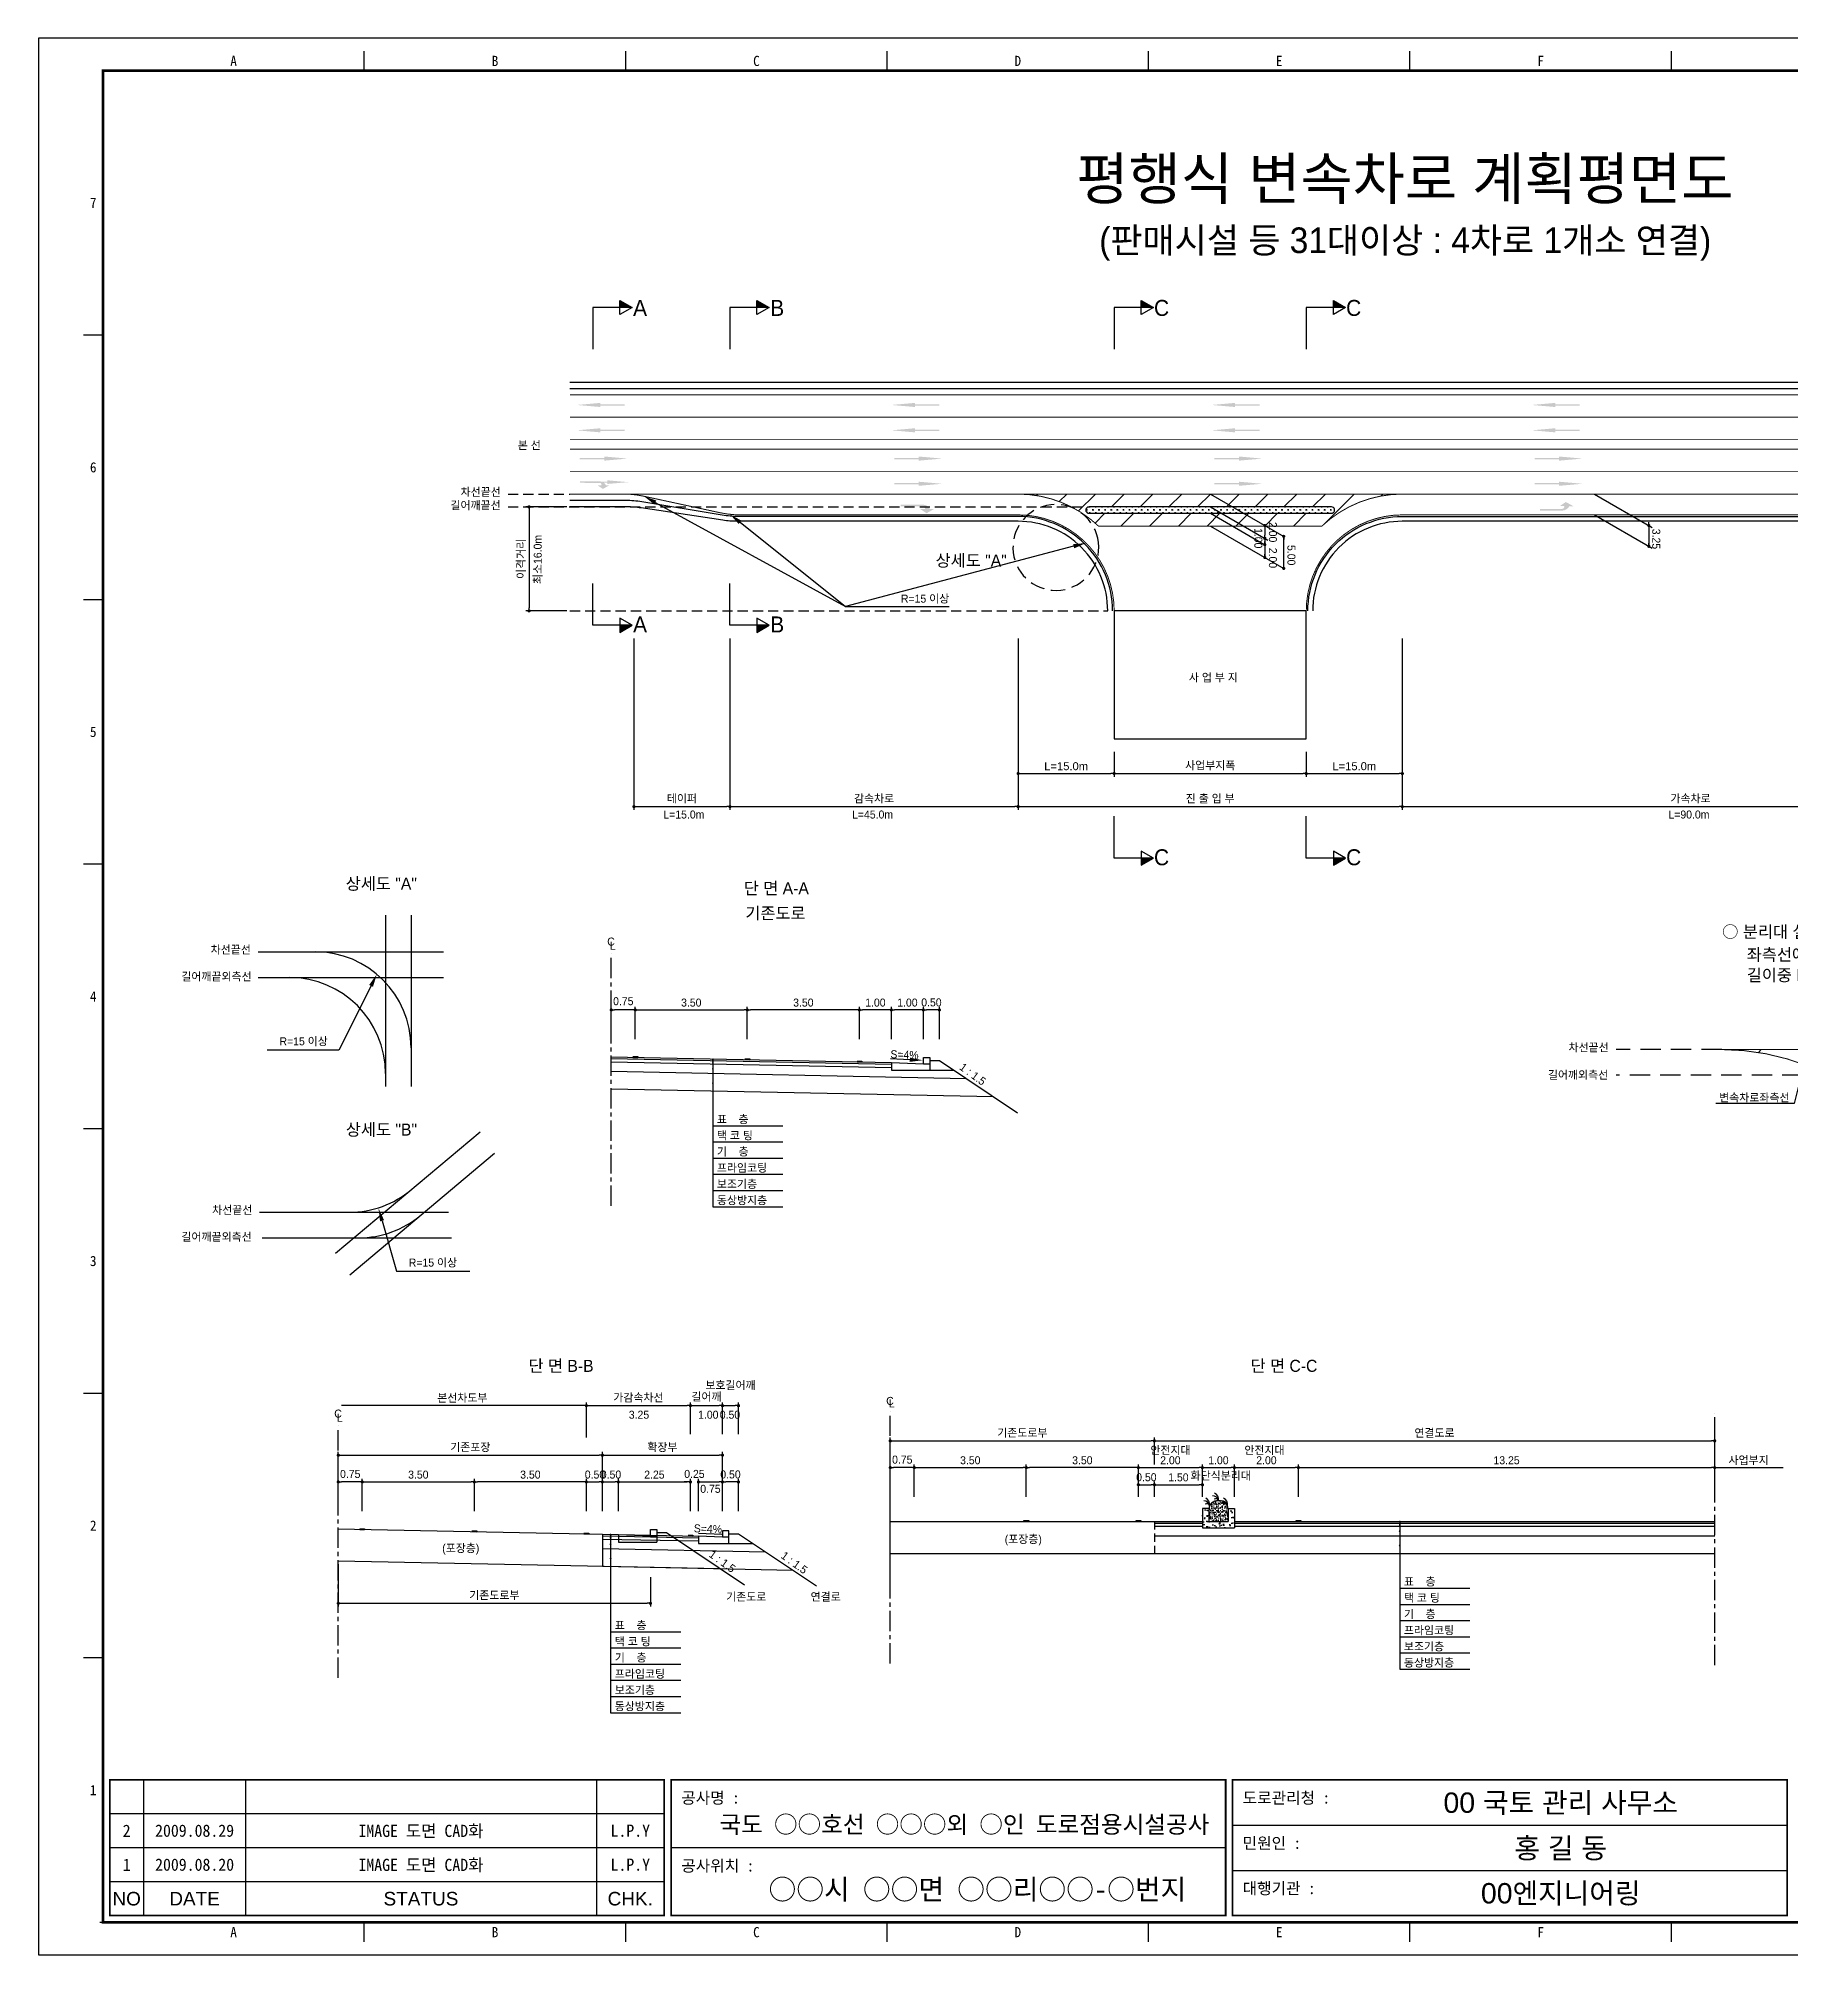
# Model space of a CAD drawing. Header units: millimetres. Extents: x 591 to 1014, y -6 to 293.
# Drawn here: x 591.1 to 864.8, y -6.3 to 293.1 of the extents above; entities that cross this region are included whole.
import ezdxf
from ezdxf.enums import TextEntityAlignment as Align

# ---------------------------------------------------------------- set-up
doc = ezdxf.new("R2010")
doc.units = ezdxf.units.MM
doc.linetypes.add('CENTER', pattern=[50.8, 31.75, -6.35, 6.35, -6.35])
doc.linetypes.add('HIDDEN', pattern=[9.525, 6.35, -3.175])
for name, color, linetype in [('CC-GSTR-0004', 4, 'Continuous'), ('CM-LANE-0030', 30, 'Continuous'), ('CZ-DIMT-0002', 7, 'Continuous'), ('CZ-EXST-0002', 1, 'Continuous'), ('CZ-LIN1-0007', 7, 'Continuous'), ('CZ-LIN2-0003', 3, 'Continuous'), ('CZ-LINE-0001', 7, 'Continuous'), ('CZ-TEXT-BOX0', 7, 'Continuous'), ('TITLE', 7, 'Continuous')]:
    doc.layers.add(name, color=color, linetype=linetype)
doc.styles.add('견고딕', font='arial.ttf')
doc.styles.add('돋움', font='')
doc.styles.add('돋음체', font='')
doc.styles.get('돋움').set_extended_font_data('Dotum')
doc.styles.get('돋음체').set_extended_font_data('DotumChe')

# ---------------------------------------------------------------- blocks, each defined once
blk = doc.blocks.new('_Dot')
at = {"color": 0, "linetype": 'ByBlock', "lineweight": -2}
blk.add_line((-0.5, 0), (-1, 0), dxfattribs=at)
at = {"color": 0, "linetype": 'ByBlock', "const_width": 0.5}
blk.add_lwpolyline([(-0.25, 0, 1), (0.25, 0, 1)], format="xyb", close=True, dxfattribs=at)

msp = doc.modelspace()

# ---------------------------------------------------------------- hatches: boundary and pattern name
at = {"layer": 'CM-LANE-0030'}
h = msp.add_hatch(dxfattribs=at)
h.set_pattern_fill('ANSI31', color=256, style=0)
h.set_pattern_definition([(45, (104.166, 449.9193), (-2.245064, 2.245064), [])])
h.paths.add_polyline_path([(791.56, 216.87, -0.191871), (804.11, 221.87), (744.11, 221.87, -0.191871), (756.66, 216.87)])
h.paths.add_polyline_path([(755.02, 218.87, 0.002096), (754.89, 218.96, -0.732581), (755.18, 219.87), (793.04, 219.87, -0.732581), (793.33, 218.96, 0.002096), (793.2, 218.87)], flags=16)
h = msp.add_hatch(dxfattribs=at)
h.set_pattern_fill('ANSI31', color=256, scale=2, style=0)
h.set_pattern_definition([(45, (-425.889, 591.195), (-4.490128, 4.490128), [])])
h.paths.add_polyline_path([(948.9, 125.09, -0.191871), (974, 135.09), (854, 135.09, -0.191871), (879.1, 125.09)])
h.paths.add_polyline_path([(875.82, 129.09, 0.002096), (875.56, 129.27, -0.732581), (876.14, 131.09), (951.86, 131.09, -0.732581), (952.44, 129.27, 0.002096), (952.18, 129.09)], flags=16)
at = {"layer": 'CZ-EXST-0002'}
h = msp.add_hatch(dxfattribs=at)
h.set_pattern_fill('AR-CONC', color=256, scale=0.01, style=0)
h.set_pattern_definition([(50, (-335.2272, 3544.2196), (1.8218467, -0.15939086), [0.1905, -2.0955]), (355, (-335.2272, 3544.2196), (-0.3524283, 1.9105664), [0.1524, -1.6764]), (100.451, (-335.0754, 3544.2064), (1.469425, 1.7511669), [0.1619, -1.7809]), (46.1842, (-335.2272, 3544.7276), (2.7107904, -0.4204233), [0.28575, -3.14325]), (96.6356, (-335.0013, 3544.6926), (2.3740423, 2.4742556), [0.24285, -2.67135]), (351.184, (-335.2272, 3544.7276), (2.374046, 2.4742512), [0.2286, -2.5146]), (21, (-334.9732, 3544.6006), (1.5161488, -1.0226552), [0.1905, -2.0955]), (326, (-334.9732, 3544.6006), (0.6180203, 1.8418797), [0.1524, -1.6764]), (71.4514, (-334.8469, 3544.5154), (2.1341649, 0.8192286), [0.1619, -1.7809]), (37.5, (-335.22724, 3544.21965), (0.03088603, 0.84555039), [0, -1.65608, 0, -1.7018, 0, -1.68275]), (7.5, (-335.2272, 3544.21965), (0.66819663, 1.00180575), [0, -0.97028, 0, -1.61798, 0, -0.64135]), (327.5, (-335.79366, 3544.21965), (1.35590595, -0.05728744), [0, -0.635, 0, -1.9812, 0, -2.6289]), (317.5, (-336.0477, 3544.2196), (1.4812918, 0.2542649), [0, -0.8255, 0, -1.31572, 0, -1.8669])])
h.paths.add_polyline_path([(777.89, 60.37), (777.89, 63.37), (776.89, 63.37), (776.89, 61.37), (773.89, 61.37), (773.89, 63.37), (772.89, 63.37), (772.89, 60.37)])
h = msp.add_hatch(dxfattribs=at)
h.set_pattern_fill('AR-SAND', color=256, scale=0.01, style=0)
h.set_pattern_definition([(37.5, (-335.22724, 3544.21965), (-0.016000313, 0.489413237), [0, -0.38608, 0, -0.4318, 0, -0.41275]), (7.5, (-335.22724, 3544.21965), (0.44952328, 0.7168251), [0, -0.20828, 0, -0.34798, 0, -0.13335]), (327.5, (-335.53966, 3544.21965), (0.79099237, 0.001437185), [0, -0.127, 0, -0.4572, 0, -0.5969]), (317.5, (-335.53966, 3544.21965), (0.76355645, 0.22292932), [0, -0.0635, 0, -0.29972, 0, -0.3429])])
edge = h.paths.add_edge_path()
edge.add_ellipse((775.39, 63.37), major_axis=(-1.5, 0), ratio=0.829212, start_angle=180, end_angle=360)
edge.add_line((773.89, 63.37), (773.89, 61.37))
edge.add_line((773.89, 61.37), (776.89, 61.37))
edge.add_line((776.89, 61.37), (776.89, 63.37))
at = {"layer": 'CZ-LIN1-0007'}
for points in [[(678.86, 236.11), (678.86, 235.9), (682.69, 235.9), (682.69, 235.68), (678.86, 235.68), (678.86, 235.47), (675.21, 235.79)], [(727.98, 236.11), (727.98, 235.9), (731.81, 235.9), (731.81, 235.68), (727.98, 235.68), (727.98, 235.47), (724.33, 235.79)], [(777.98, 236.11), (777.98, 235.9), (781.81, 235.9), (781.81, 235.68), (777.98, 235.68), (777.98, 235.47), (774.33, 235.79)], [(827.98, 236.11), (827.98, 235.9), (831.81, 235.9), (831.81, 235.68), (827.98, 235.68), (827.98, 235.47), (824.33, 235.79)], [(678.86, 232.15), (678.86, 231.94), (682.69, 231.94), (682.69, 231.72), (678.86, 231.72), (678.86, 231.51), (675.21, 231.83)], [(727.98, 232.15), (727.98, 231.94), (731.81, 231.94), (731.81, 231.72), (727.98, 231.72), (727.98, 231.51), (724.33, 231.83)], [(777.98, 232.15), (777.98, 231.94), (781.81, 231.94), (781.81, 231.72), (777.98, 231.72), (777.98, 231.51), (774.33, 231.83)], [(827.98, 232.15), (827.98, 231.94), (831.81, 231.94), (831.81, 231.72), (827.98, 231.72), (827.98, 231.51), (824.33, 231.83)], [(679.47, 227.74), (679.47, 227.52), (675.65, 227.52), (675.65, 227.31), (679.47, 227.31), (679.47, 227.09), (683.12, 227.41)], [(728.59, 227.74), (728.59, 227.52), (724.77, 227.52), (724.77, 227.31), (728.59, 227.31), (728.59, 227.09), (732.24, 227.41)], [(778.59, 227.74), (778.59, 227.52), (774.77, 227.52), (774.77, 227.31), (778.59, 227.31), (778.59, 227.09), (782.24, 227.41)], [(828.59, 227.74), (828.59, 227.52), (824.77, 227.52), (824.77, 227.31), (828.59, 227.31), (828.59, 227.09), (832.24, 227.41)], [(678.83, 223.85, -0.267976), (679.74, 223.24), (680.29, 223.25), (679.26, 222.67), (678.43, 223.24), (679.04, 223.24, 0.504994), (678.76, 223.61), (675.71, 223.63), (675.71, 223.87)], [(679.96, 224.02), (679.96, 223.83), (676.53, 223.83), (676.53, 223.64), (679.96, 223.64), (679.96, 223.45), (683.23, 223.73)], [(728.59, 223.8), (728.59, 223.59), (724.77, 223.59), (724.77, 223.37), (728.59, 223.37), (728.59, 223.16), (732.24, 223.48)], [(778.59, 223.8), (778.59, 223.59), (774.77, 223.59), (774.77, 223.37), (778.59, 223.37), (778.59, 223.16), (782.24, 223.48)], [(828.59, 223.8), (828.59, 223.59), (824.77, 223.59), (824.77, 223.37), (828.59, 223.37), (828.59, 223.16), (832.24, 223.48)], [(729.31, 220.21, -0.267976), (730.34, 219.53), (730.97, 219.53), (729.8, 218.87), (728.85, 219.52), (729.55, 219.52, 0.504994), (729.24, 219.94), (725.78, 219.96), (725.78, 220.23)], [(829.16, 219.29, 0.267976), (830.19, 219.98), (830.82, 219.98), (829.64, 220.63), (828.7, 219.99), (829.39, 219.98, -0.504994), (829.08, 219.56), (825.62, 219.54), (825.62, 219.27)], [(684.7, 133.85), (684.7, 133.98), (683.95, 133.99), (683.95, 133.87)], [(702.2, 133.5), (702.2, 133.63), (701.45, 133.64), (701.45, 133.52)], [(719.7, 133.15), (719.7, 133.28), (718.95, 133.29), (718.95, 133.17)], [(642.06, 60.11), (642.06, 60.24), (641.31, 60.25), (641.31, 60.13)], [(659.56, 59.76), (659.56, 59.89), (658.81, 59.9), (658.81, 59.78)], [(745.77, 61.37), (745.77, 61.5), (745.02, 61.5), (745.02, 61.37)], [(763.27, 61.37), (763.27, 61.5), (762.52, 61.5), (762.52, 61.37)], [(677.06, 59.41), (677.06, 59.54), (676.31, 59.55), (676.31, 59.43)], [(693.31, 59.09), (693.31, 59.21), (692.56, 59.23), (692.56, 59.1)]]:
    msp.add_hatch(color=256, dxfattribs=at).paths.add_polyline_path(points)
at = {"layer": 'CZ-LIN2-0003'}
h = msp.add_hatch(dxfattribs=at)
h.set_pattern_fill('CROSS', color=256, scale=0.075, style=0)
h.set_pattern_definition([(0, (104.16615, 449.91932), (0.47625, 0.47625), [0.238125, -0.714375]), (90, (104.2852, 449.80026), (-0.47625, 0.47625), [0.238125, -0.714375])])
h.paths.add_polyline_path([(755.18, 219.87, 0.732581), (754.89, 218.96, -0.002096), (755.02, 218.87), (793.2, 218.87, -0.002096), (793.33, 218.96, 0.732581), (793.04, 219.87)])
msp.add_hatch(color=256, dxfattribs=at).paths.add_polyline_path([(788.27, 61.37), (788.27, 61.5), (787.52, 61.5), (787.52, 61.37)])
at = {"layer": 'CZ-LINE-0001'}
for points in [[(681.91, 252.13), (681.91, 251.03), (683.81, 251.03)], [(703.33, 252.13), (703.33, 251.03), (705.24, 251.03)], [(763.35, 252.13), (763.35, 251.03), (765.25, 251.03)], [(793.35, 252.13), (793.35, 251.03), (795.25, 251.03)], [(683.81, 201.37), (681.91, 201.37), (681.91, 200.27)], [(705.24, 201.37), (703.33, 201.37), (703.33, 200.27)], [(765.25, 165), (763.35, 165), (763.35, 163.9)], [(795.25, 165), (793.35, 165), (793.35, 163.9)]]:
    msp.add_hatch(color=256, dxfattribs=at).paths.add_polyline_path(points)

# ---------------------------------------------------------------- linework, layer by layer
at = {"color": 0, "linetype": 'ByBlock', "lineweight": -2}
for p, q in [((782.63, 216.71), (782.63, 216.46)), ((842.61, 217.21), (842.61, 217.46)), ((842.61, 216.71), (842.61, 216.46)), ((782.63, 215.21), (782.63, 215.46)), ((782.63, 214.71), (782.63, 214.46)), ((782.63, 214.21), (782.63, 214.46)), ((785.59, 215), (785.59, 214.75)), ((842.61, 213.96), (842.61, 214.21)), ((782.63, 212.21), (782.63, 212.46)), ((785.59, 210.5), (785.59, 210.75)), ((676.44, 79.46), (676.19, 79.46))]:
    msp.add_line(p, q, dxfattribs=at)
at = {"color": 0, "linetype": 'ByBlock', "const_width": 0.25}
for points in [[(782.63, 216.84, 1), (782.63, 217.09, 1)], [(842.61, 216.84, 1), (842.61, 217.09, 1)], [(842.61, 217.09, 1), (842.61, 216.84, 1)], [(782.63, 214.84, 1), (782.63, 215.09, 1)], [(782.63, 215.09, 1), (782.63, 214.84, 1)], [(782.63, 214.09, 1), (782.63, 213.84, 1)], [(785.59, 215.13, 1), (785.59, 215.38, 1)], [(842.61, 213.84, 1), (842.61, 213.59, 1)], [(782.63, 212.09, 1), (782.63, 211.84, 1)], [(785.59, 210.38, 1), (785.59, 210.13, 1)], [(676.56, 79.46, 1), (676.81, 79.46, 1)]]:
    msp.add_lwpolyline(points, format="xyb", close=True, dxfattribs=at)
at = {"layer": 'CC-GSTR-0004'}
for p, q in [((674.11, 239.37), (934.11, 239.37)), ((674.11, 238.37), (934.11, 238.37)), ((724.32, 133.06), (724.32, 131.86)), ((724.32, 133.06), (729.32, 132.86)), ((724.32, 131.86), (730.32, 131.86)), ((729.32, 132.86), (729.32, 133.86)), ((729.32, 133.86), (730.32, 133.86)), ((729.32, 132.86), (730.32, 132.86)), ((730.32, 133.86), (730.32, 131.86))]:
    msp.add_line(p, q, dxfattribs=at)
for points in [[(758.86, 203.62, 0.414214), (744.11, 218.37), (700.35, 218.37), (700.35, 218.37, -0.041311), (697.89, 218.57), (697.89, 218.57), (685.34, 220.66, 0.041311), (682.87, 220.87), (674.11, 220.87)], [(758.11, 203.62, 0.414214), (744.11, 217.62), (700.23, 217.62, -0.03724), (698, 217.78), (685.22, 219.7, 0.03724), (682.99, 219.87), (674.11, 219.87)], [(789.36, 203.62, -0.414214), (804.11, 218.37), (893.49, 218.37), (893.49, 218.37, 0.020788), (894.73, 218.42), (894.73, 218.42), (923.49, 220.81), (923.49, 220.81, -0.020788), (924.73, 220.87), (934.11, 220.87)], [(934.11, 219.87), (924.67, 219.87, 0.018717), (923.55, 219.82), (894.67, 217.66, -0.018717), (893.55, 217.62), (804.11, 217.62, 0.414214), (790.11, 203.62)]]:
    msp.add_lwpolyline(points, format="xyb", dxfattribs=at)
msp.add_lwpolyline([(698.94, 58.92), (697.94, 58.92), (694.19, 59.07), (694.19, 57.92), (698.94, 57.92), (698.94, 59.92), (697.94, 59.92), (697.94, 58.92)], dxfattribs=at)
at = {"layer": 'CM-LANE-0030', "const_width": 0.15}
for points in [[(674.11, 230.37), (934.11, 230.37)], [(674.11, 228.87), (934.11, 228.87)]]:
    msp.add_lwpolyline(points, dxfattribs=at)
for points in [[(744.11, 221.87), (804.11, 221.87, 0.191871), (791.56, 216.87), (756.66, 216.87, 0.191871)], [(854, 135.09), (974, 135.09, 0.191871), (948.9, 125.09), (879.1, 125.09, 0.191871)]]:
    msp.add_lwpolyline(points, format="xyb", close=True, dxfattribs=at)
at = {"layer": 'CZ-EXST-0002'}
for p, q in [((645.32, 156.1), (645.32, 129.32)), ((649.31, 156.1), (649.31, 129.32)), ((625.43, 150.37), (654.38, 150.37)), ((625.43, 146.35), (654.38, 146.35)), ((637.53, 103.26), (660.08, 122.25)), ((639.74, 99.89), (662.34, 118.92)), ((625.66, 109.68), (655.13, 109.68)), ((626.07, 105.68), (655.61, 105.68)), ((637.94, 60.2), (681.69, 59.32)), ((686.69, 59.12), (686.69, 60.12)), ((686.69, 60.12), (687.69, 60.12)), ((687.69, 60.12), (687.69, 58.12)), ((724.14, 61.37), (765.39, 61.37)), ((681.69, 59.32), (681.69, 58.12)), ((681.69, 59.32), (686.69, 59.12)), ((681.69, 58.12), (687.69, 58.12)), ((686.69, 59.12), (687.69, 59.12)), ((687.69, 59.62), (689.19, 59.62)), ((689.19, 59.62), (701.39, 51.49)), ((637.94, 55.2), (697.62, 54)), ((724.14, 56.37), (765.39, 56.37))]:
    msp.add_line(p, q, dxfattribs=at)
at = {"layer": 'CZ-LIN1-0007'}
for p, q in [((683.95, 133.99), (684.7, 133.98)), ((683.95, 133.87), (684.7, 133.85)), ((684.7, 133.98), (684.7, 133.85)), ((701.45, 133.64), (702.2, 133.63)), ((701.45, 133.52), (702.2, 133.5)), ((702.2, 133.63), (702.2, 133.5)), ((718.95, 133.29), (719.7, 133.28)), ((718.95, 133.17), (719.7, 133.15)), ((719.7, 133.28), (719.7, 133.15)), ((641.31, 60.25), (642.06, 60.24)), ((641.31, 60.13), (642.06, 60.11)), ((642.06, 60.24), (642.06, 60.11)), ((658.81, 59.9), (659.56, 59.89)), ((659.56, 59.89), (659.56, 59.76)), ((745.02, 61.37), (745.02, 61.5)), ((745.02, 61.5), (745.77, 61.5)), ((745.77, 61.37), (745.02, 61.37)), ((745.77, 61.5), (745.77, 61.37)), ((762.52, 61.37), (762.52, 61.5)), ((762.52, 61.5), (763.27, 61.5)), ((763.27, 61.37), (762.52, 61.37)), ((763.27, 61.5), (763.27, 61.37)), ((788.27, 61.5), (788.27, 61.37)), ((658.81, 59.78), (659.56, 59.76)), ((676.31, 59.55), (677.06, 59.54)), ((676.31, 59.43), (677.06, 59.41)), ((677.06, 59.54), (677.06, 59.41)), ((692.56, 59.23), (693.31, 59.21)), ((692.56, 59.1), (693.31, 59.09)), ((693.31, 59.21), (693.31, 59.09))]:
    msp.add_line(p, q, dxfattribs=at)
at = {"layer": 'CZ-LIN1-0007', "const_width": 0.15}
for points in [[(674.11, 237.37), (934.11, 237.37)], [(713.31, 221.87), (744.11, 221.87)], [(804.11, 221.87), (864.11, 221.87)]]:
    msp.add_lwpolyline(points, dxfattribs=at)
at = {"layer": 'CZ-LIN1-0007', "linetype": 'HIDDEN', "const_width": 0.15}
for points in [[(674.11, 233.87), (934.11, 233.87)], [(674.11, 225.37), (934.11, 225.37)], [(682.5, 221.87), (713.31, 221.87)], [(864.11, 221.87), (924.11, 221.87)]]:
    msp.add_lwpolyline(points, dxfattribs=at)
at = {"layer": 'CZ-LIN1-0007', "const_width": 0.15}
for points in [[(759.11, 203.62, 0.414214), (744.11, 218.62), (700.72, 218.62, -0.053393), (697.54, 218.96), (697.54, 218.96), (685.68, 221.53), (685.68, 221.53, 0.053393), (682.5, 221.87), (682.5, 221.87), (674.11, 221.87)], [(934.11, 221.87), (924.92, 221.87, 0.026985), (923.31, 221.78), (923.31, 221.78), (894.92, 218.7, -0.026985), (893.3, 218.62), (804.11, 218.62, 0.414214), (789.11, 203.62)]]:
    msp.add_lwpolyline(points, format="xyb", dxfattribs=at)
at = {"layer": 'CZ-LIN2-0003'}
for p, q in [((680.57, 133.94), (724.32, 133.06)), ((680.57, 133.69), (724.32, 132.81)), ((680.57, 133.19), (724.32, 132.31)), ((730.32, 133.36), (731.82, 133.36)), ((730.32, 131.86), (734.07, 131.86)), ((731.82, 133.36), (744.03, 125.23)), ((680.57, 131.69), (736, 130.58)), ((680.57, 128.94), (740.25, 127.74)), ((772.89, 63.37), (772.89, 60.37)), ((773.89, 63.37), (772.89, 63.37)), ((773.89, 63.37), (773.89, 61.37)), ((776.89, 63.37), (776.89, 61.37)), ((776.89, 63.37), (777.89, 63.37)), ((777.89, 63.37), (777.89, 60.37)), ((765.39, 61.37), (772.89, 61.37)), ((765.39, 61.12), (772.89, 61.12)), ((765.39, 60.62), (772.89, 60.62)), ((772.89, 60.37), (777.89, 60.37)), ((773.89, 61.37), (776.89, 61.37)), ((777.89, 61.37), (852.89, 61.37)), ((777.89, 61.12), (852.89, 61.12)), ((777.89, 60.62), (852.89, 60.62)), ((787.52, 61.5), (788.27, 61.5)), ((787.52, 61.37), (787.52, 61.5)), ((788.27, 61.37), (787.52, 61.37)), ((679.19, 59.37), (679.19, 54.37)), ((679.19, 59.37), (694.19, 59.07)), ((679.19, 59.12), (694.19, 58.82)), ((679.19, 58.62), (694.19, 58.32)), ((679.19, 57.12), (704.65, 56.61)), ((698.94, 59.42), (700.44, 59.42)), ((698.94, 57.92), (702.69, 57.92)), ((700.44, 59.42), (712.64, 51.29)), ((765.39, 59.12), (852.89, 59.12)), ((679.19, 54.37), (708.91, 53.78)), ((765.39, 56.37), (852.89, 56.37))]:
    msp.add_line(p, q, dxfattribs=at)
msp.add_lwpolyline([(793.2, 218.87, -0.002096), (793.33, 218.96, 0.732581), (793.04, 219.87), (755.18, 219.87, 0.732581), (754.89, 218.96, -0.002096), (755.02, 218.87)], format="xyb", close=True, dxfattribs=at)
msp.add_lwpolyline([(789.11, 203.62), (759.11, 203.62), (759.11, 183.62), (789.11, 183.62)], close=True, dxfattribs=at)
for centre, radius, start, end in [((634.31, 135.37), 15, 0, 90), ((630.32, 131.35), 15, 0, 90), ((639.69, 124.68), 15, 270, 310.097), ((641.15, 120.68), 15, 270, 310.097), ((773.13, 63.71), 0.88, 7.8639, 92.7752), ((773.58, 63.68), 0.44, 19.771, 124.0366), ((773.02, 64.06), 1, 347.1802, 67.3267), ((774.52, 64.5), 0.88, 7.8639, 92.7752), ((774.98, 64.47), 0.44, 19.771, 124.0366), ((774.41, 64.84), 1, 347.1802, 67.3267), ((775.91, 63.71), 0.88, 7.8639, 92.7752), ((776.37, 63.68), 0.44, 19.771, 124.0366), ((775.81, 64.06), 1, 347.1802, 67.3267)]:
    msp.add_arc(centre, radius, start, end, dxfattribs=at)
msp.add_ellipse((775.39, 63.37), major_axis=(-1.5, 0), ratio=0.829212, start_param=3.141593, end_param=6.283185, dxfattribs=at)
at = {"layer": 'CZ-LINE-0001'}
for p, q in [((681.91, 249.94), (681.91, 252.13)), ((681.91, 252.13), (683.81, 251.03)), ((703.33, 249.94), (703.33, 252.13)), ((703.33, 252.13), (705.24, 251.03)), ((763.35, 249.94), (763.35, 252.13)), ((763.35, 252.13), (765.25, 251.03)), ((793.35, 249.94), (793.35, 252.13)), ((793.35, 252.13), (795.25, 251.03)), ((683.81, 251.03), (677.67, 251.03)), ((677.67, 251.03), (677.67, 244.49)), ((683.81, 251.03), (681.91, 249.94)), ((705.24, 251.03), (699.09, 251.03)), ((699.09, 251.03), (699.09, 244.49)), ((705.24, 251.03), (703.33, 249.94)), ((765.25, 251.03), (759.11, 251.03)), ((759.11, 251.03), (759.11, 244.49)), ((765.25, 251.03), (763.35, 249.94)), ((795.25, 251.03), (789.11, 251.03)), ((789.11, 251.03), (789.11, 244.49)), ((795.25, 251.03), (793.35, 249.94)), ((774.14, 221.87), (785.59, 215.25)), ((834.11, 221.87), (843.11, 216.67)), ((673.61, 219.87), (667.23, 219.87)), ((667.73, 219.37), (667.73, 204.12)), ((774.14, 219.87), (783.13, 214.67)), ((774.14, 218.87), (782.63, 213.96)), ((834.11, 218.62), (843.11, 213.42)), ((774.14, 216.87), (785.59, 210.25)), ((782.63, 216.46), (782.63, 215.46)), ((842.61, 216.46), (842.61, 213.46)), ((782.63, 214.46), (782.63, 211.96)), ((785.59, 210.25), (785.59, 215.25)), ((677.67, 201.37), (677.67, 207.91)), ((699.09, 201.37), (699.09, 207.91)), ((673.61, 203.62), (667.23, 203.62)), ((717.17, 204.33), (733.34, 204.33)), ((683.81, 201.37), (677.67, 201.37)), ((683.81, 201.37), (681.91, 202.46)), ((681.91, 202.46), (681.91, 200.27)), ((681.91, 200.27), (683.81, 201.37)), ((705.24, 201.37), (699.09, 201.37)), ((705.24, 201.37), (703.33, 202.46)), ((703.33, 202.46), (703.33, 200.27)), ((703.33, 200.27), (705.24, 201.37)), ((684.11, 199.32), (684.11, 172.54)), ((699.11, 199.32), (699.11, 172.54)), ((699.11, 199.32), (699.11, 172.54)), ((744.11, 199.32), (744.11, 172.54)), ((804.11, 199.32), (804.11, 172.54)), ((744.11, 181.59), (744.11, 172.54)), ((744.11, 181.59), (744.11, 177.71)), ((759.11, 181.59), (759.11, 177.71)), ((759.11, 181.59), (759.11, 177.71)), ((789.11, 181.59), (789.11, 177.71)), ((789.11, 181.59), (789.11, 177.71)), ((804.11, 181.59), (804.11, 177.71)), ((804.11, 181.59), (804.11, 172.54)), ((744.61, 178.21), (758.61, 178.21)), ((759.61, 178.21), (788.61, 178.21)), ((789.61, 178.21), (803.61, 178.21)), ((684.61, 173.04), (698.61, 173.04)), ((699.61, 173.04), (743.61, 173.04)), ((744.61, 173.04), (803.61, 173.04)), ((759.11, 165), (759.11, 171.54)), ((789.11, 165), (789.11, 171.54)), ((804.61, 173.04), (893.61, 173.04)), ((765.25, 165), (759.11, 165)), ((765.25, 165), (763.35, 166.1)), ((763.35, 166.1), (763.35, 163.9)), ((763.35, 163.9), (765.25, 165)), ((795.25, 165), (789.11, 165)), ((795.25, 165), (793.35, 166.1)), ((793.35, 166.1), (793.35, 163.9)), ((793.35, 163.9), (795.25, 165)), ((680.57, 136.73), (680.57, 141.78)), ((683.82, 141.28), (681.07, 141.28)), ((684.32, 136.73), (684.32, 141.78)), ((684.32, 136.73), (684.32, 141.78)), ((684.82, 141.28), (701.32, 141.28)), ((701.82, 136.73), (701.82, 141.78)), ((701.82, 136.73), (701.82, 141.78)), ((718.82, 141.28), (702.32, 141.28)), ((719.32, 136.73), (719.32, 141.78)), ((719.32, 136.73), (719.32, 141.78)), ((723.82, 141.28), (719.82, 141.28)), ((724.32, 136.73), (724.32, 141.78)), ((724.32, 136.73), (724.32, 141.78)), ((728.82, 141.28), (724.82, 141.28)), ((729.32, 136.73), (729.32, 141.78)), ((729.32, 139.17), (729.32, 141.78)), ((731.32, 141.28), (729.82, 141.28)), ((731.82, 136.73), (731.82, 141.78)), ((696.42, 133.62), (696.42, 110.54)), ((696.42, 123.19), (707.36, 123.19)), ((696.42, 120.66), (707.36, 120.66)), ((696.42, 118.13), (707.36, 118.13)), ((696.42, 115.6), (707.36, 115.6)), ((696.42, 113.07), (707.36, 113.07)), ((696.42, 110.54), (707.36, 110.54)), ((676.19, 79.46), (638.44, 79.46)), ((676.69, 74.49), (676.69, 79.96)), ((676.69, 74.99), (676.69, 79.96)), ((677.19, 79.46), (692.44, 79.46)), ((692.94, 74.99), (692.94, 79.96)), ((692.94, 74.99), (692.94, 79.96)), ((693.44, 79.46), (697.44, 79.46)), ((697.94, 74.99), (697.94, 79.96)), ((697.94, 74.99), (697.94, 79.96)), ((698.44, 79.46), (699.94, 79.46)), ((700.44, 74.99), (700.44, 79.96)), ((637.94, 68.04), (637.94, 72.22)), ((679.19, 68.04), (679.19, 72.22)), ((679.19, 68.04), (679.19, 72.22)), ((697.94, 68.04), (697.94, 72.22)), ((724.14, 70.28), (724.14, 74.46)), ((724.64, 73.96), (764.89, 73.96)), ((765.39, 70.28), (765.39, 74.46)), ((765.39, 70.28), (765.39, 74.46)), ((765.89, 73.96), (852.39, 73.96)), ((852.89, 70.28), (852.89, 74.46)), ((638.44, 71.72), (678.69, 71.72)), ((679.69, 71.72), (697.44, 71.72)), ((724.14, 50.2), (724.14, 70.6)), ((724.14, 65.23), (724.14, 70.28)), ((727.39, 69.78), (724.64, 69.78)), ((727.89, 65.23), (727.89, 70.28)), ((727.89, 65.23), (727.89, 70.28)), ((728.39, 69.78), (744.89, 69.78)), ((745.39, 65.23), (745.39, 70.28)), ((745.39, 65.23), (745.39, 70.28)), ((762.39, 69.78), (745.89, 69.78)), ((762.89, 65.23), (762.89, 70.28)), ((762.89, 65.23), (762.89, 70.28)), ((763.39, 69.78), (772.39, 69.78)), ((772.89, 65.23), (772.89, 70.28)), ((772.89, 65.23), (772.89, 70.28)), ((773.39, 69.78), (777.39, 69.78)), ((777.89, 65.23), (777.89, 70.28)), ((777.89, 65.23), (777.89, 70.28)), ((778.39, 69.78), (787.39, 69.78)), ((787.89, 65.23), (787.89, 70.28)), ((787.89, 65.23), (787.89, 70.28)), ((788.39, 69.78), (852.39, 69.78)), ((852.89, 65.23), (852.89, 70.28)), ((852.89, 69.78), (863.61, 69.78)), ((637.94, 62.99), (637.94, 68.04)), ((641.19, 67.54), (638.44, 67.54)), ((641.69, 62.99), (641.69, 68.04)), ((641.69, 62.99), (641.69, 68.04)), ((642.19, 67.54), (658.69, 67.54)), ((659.19, 62.99), (659.19, 68.04)), ((659.19, 62.99), (659.19, 68.04)), ((676.19, 67.54), (659.69, 67.54)), ((676.69, 62.99), (676.69, 68.04)), ((676.69, 62.99), (676.69, 68.04)), ((677.19, 67.54), (678.69, 67.54)), ((679.19, 62.99), (679.19, 68.04)), ((679.19, 62.99), (679.19, 68.04)), ((679.69, 67.54), (681.19, 67.54)), ((681.69, 62.99), (681.69, 68.04)), ((681.69, 62.99), (681.69, 68.04)), ((682.19, 67.54), (692.44, 67.54)), ((692.44, 67.54), (691.94, 67.54)), ((692.94, 62.99), (692.94, 68.04)), ((692.94, 62.99), (692.94, 68.04)), ((694.19, 62.99), (694.19, 68.04)), ((694.19, 62.99), (694.19, 68.04)), ((694.69, 67.54), (697.44, 67.54)), ((694.69, 67.54), (695.19, 67.54)), ((697.94, 65.43), (697.94, 68.04)), ((697.94, 62.99), (697.94, 68.04)), ((699.94, 67.54), (698.44, 67.54)), ((700.44, 62.99), (700.44, 68.04)), ((762.89, 65.23), (762.89, 67.6)), ((763.39, 67.1), (764.89, 67.1)), ((765.39, 65.23), (765.39, 67.6)), ((765.39, 65.23), (765.39, 67.6)), ((765.89, 67.1), (772.39, 67.1)), ((772.89, 65.23), (772.89, 67.6)), ((803.71, 61.37), (803.71, 38.29)), ((680.47, 59.35), (680.47, 31.48)), ((637.94, 54.7), (637.94, 48.08)), ((686.69, 52.69), (686.69, 48.08)), ((803.71, 50.95), (814.64, 50.95)), ((638.44, 48.58), (686.19, 48.58)), ((803.71, 48.42), (814.64, 48.42)), ((803.71, 45.89), (814.64, 45.89)), ((680.47, 44.14), (691.41, 44.14)), ((803.71, 43.35), (814.64, 43.35)), ((680.47, 41.61), (691.41, 41.61)), ((680.47, 39.08), (691.41, 39.08)), ((803.71, 40.82), (814.64, 40.82)), ((680.47, 36.55), (691.41, 36.55)), ((803.71, 38.29), (814.64, 38.29)), ((680.47, 34.02), (691.41, 34.02)), ((680.47, 31.48), (691.41, 31.48))]:
    msp.add_line(p, q, dxfattribs=at)
at = {"layer": 'CZ-LINE-0001', "linetype": 'HIDDEN', "ltscale": 0.25}
for p, q in [((664.45, 221.87), (674.11, 221.87)), ((664.45, 219.87), (755.18, 219.87)), ((674.11, 203.62), (758.11, 203.62))]:
    msp.add_line(p, q, dxfattribs=at)
at = {"layer": 'CZ-LINE-0001', "linetype": 'HIDDEN', "ltscale": 0.35}
msp.add_line((756.65, 214.31), (756.65, 214.32), dxfattribs=at)
at = {"layer": 'CZ-LINE-0001', "linetype": 'CENTER', "ltscale": 0.1}
for p, q in [((680.57, 110.66), (680.57, 150.04)), ((724.14, 39.16), (724.14, 78.54)), ((852.89, 38.91), (852.89, 78.29)), ((637.94, 36.92), (637.94, 76.3))]:
    msp.add_line(p, q, dxfattribs=at)
at = {"layer": 'CZ-LINE-0001', "linetype": 'HIDDEN', "ltscale": 0.5}
for p, q in [((854, 135.09), (837.48, 135.09)), ((876.14, 131.09), (837.48, 131.09))]:
    msp.add_line(p, q, dxfattribs=at)
at = {"layer": 'CZ-LINE-0001', "linetype": 'HIDDEN', "ltscale": 0.2}
msp.add_line((765.39, 61.37), (765.39, 56.37), dxfattribs=at)
at = {"layer": 'CZ-LINE-0001'}
for points in [[(687.44, 220.57), (717.17, 204.33)], [(700.68, 217.46), (717.17, 204.33)], [(752.78, 213.71), (717.17, 204.33)], [(643.06, 145.04), (638.05, 135.02), (626.82, 135.02)], [(727.19, 133.5), (724.19, 133.62)], [(866.34, 130.83), (865.29, 126.64), (853.06, 126.64)], [(644.78, 108.34), (647.01, 100.45), (658.5, 100.45)], [(697.83, 59.33), (694.19, 59.48)]]:
    msp.add_lwpolyline(points, dxfattribs=at)
at = {"layer": 'CZ-LINE-0001', "linetype": 'HIDDEN', "ltscale": 0.35}
msp.add_arc((750, 213.53), 6.7, 6.7667, 6.749, dxfattribs=at)
at = {"layer": 'CZ-LINE-0001', "linetype": 'ByBlock'}
for centre, start, end in [((696.42, 132.87), 0, 180), ((696.42, 132.87), 0, 180), ((696.42, 132.87), 180, 0), ((696.42, 132.87), 180, 0), ((696.42, 132.07), 0, 180), ((696.42, 132.07), 0, 180), ((696.42, 132.07), 180, 0), ((696.42, 132.07), 180, 0), ((696.42, 133.56), 0, 180), ((696.42, 133.56), 0, 180), ((696.42, 133.56), 180, 0), ((696.42, 133.56), 180, 0), ((696.42, 133.36), 0, 180), ((696.42, 133.36), 0, 180), ((696.42, 133.36), 180, 0), ((696.42, 133.36), 180, 0), ((696.42, 133.12), 0, 180), ((696.42, 133.12), 0, 180), ((696.42, 133.12), 180, 0), ((696.42, 133.12), 180, 0), ((696.42, 129.84), 0, 180), ((696.42, 129.84), 0, 180), ((696.42, 129.84), 180, 0), ((696.42, 129.84), 180, 0), ((803.71, 61.31), 0, 180), ((803.71, 61.31), 0, 180), ((803.71, 61.31), 180, 0), ((803.71, 61.31), 180, 0), ((803.71, 61.11), 0, 180), ((803.71, 61.11), 0, 180), ((803.71, 61.11), 180, 0), ((803.71, 61.11), 180, 0), ((803.71, 60.87), 0, 180), ((803.71, 60.87), 0, 180), ((803.71, 60.87), 180, 0), ((803.71, 60.87), 180, 0), ((803.7, 60.62), 0, 180), ((803.7, 60.62), 0, 180), ((803.7, 60.62), 180, 0), ((803.7, 60.62), 180, 0), ((803.7, 59.83), 0, 180), ((803.7, 59.83), 0, 180), ((680.47, 58.6), 0, 180), ((680.47, 58.6), 0, 180), ((680.47, 58.6), 180, 0), ((680.47, 58.6), 180, 0), ((680.47, 57.8), 0, 180), ((680.47, 57.8), 0, 180), ((680.47, 57.8), 180, 0), ((680.47, 57.8), 180, 0), ((680.47, 59.29), 0, 180), ((680.47, 59.29), 0, 180), ((680.47, 59.29), 180, 0), ((680.47, 59.29), 180, 0), ((680.47, 59.08), 0, 180), ((680.47, 59.08), 0, 180), ((680.47, 59.08), 180, 0), ((680.47, 59.08), 180, 0), ((680.47, 58.85), 0, 180), ((680.47, 58.85), 0, 180), ((680.47, 58.85), 180, 0), ((680.47, 58.85), 180, 0), ((803.7, 59.83), 180, 0), ((803.7, 59.83), 180, 0), ((803.7, 57.59), 0, 180), ((803.7, 57.59), 0, 180), ((803.7, 57.59), 180, 0), ((803.7, 57.59), 180, 0), ((680.47, 55.57), 0, 180), ((680.47, 55.57), 0, 180), ((680.47, 55.57), 180, 0), ((680.47, 55.57), 180, 0)]:
    msp.add_arc(centre, 0.0625, start, end, dxfattribs=at)
at = {"layer": 'CZ-LINE-0001'}
for points in [[(687.28, 220.27), (685.68, 221.53), (687.6, 220.86)], [(700.48, 217.19), (699.12, 218.7), (700.89, 217.72)], [(752.7, 214.04), (754.72, 214.22), (752.87, 213.39)], [(642.76, 145.19), (643.95, 146.83), (643.36, 144.89)], [(727.21, 133.83), (729.19, 133.42), (727.18, 133.17)], [(644.46, 108.25), (644.23, 110.26), (645.1, 108.43)]]:
    msp.add_solid(points, dxfattribs=at)
at = {"layer": 'TITLE', "color": 7, "linetype": 'Continuous'}
for p, q in [((642, 288.03), (642, 291.05)), ((682.83, 288.03), (682.83, 291.05)), ((723.65, 288.03), (723.65, 291.05)), ((764.48, 288.03), (764.48, 291.05)), ((805.3, 288.03), (805.3, 291.05)), ((846.13, 288.03), (846.13, 291.05)), ((601.18, 246.7), (598.15, 246.7)), ((601.18, 205.37), (598.15, 205.37)), ((601.18, 164.04), (598.15, 164.04)), ((601.18, 122.71), (598.15, 122.71)), ((601.18, 81.38), (598.15, 81.38)), ((601.18, 40.05), (598.15, 40.05)), ((642, -4.3), (642, -1.27)), ((682.83, -4.3), (682.83, -1.27)), ((723.65, -4.3), (723.65, -1.27)), ((764.48, -4.3), (764.48, -1.27)), ((805.3, -4.3), (805.3, -1.27)), ((846.13, -4.3), (846.13, -1.27))]:
    msp.add_line(p, q, dxfattribs=at)
at = {"layer": 'TITLE', "ltscale": 150}
for p, q in [((607.54, 21.01), (607.54, -0.21)), ((623.46, 21.01), (623.46, -0.21)), ((678.24, 21.01), (678.24, -0.21)), ((688.85, 15.7), (602.24, 15.7)), ((777.58, 13.93), (864.19, 13.93)), ((688.85, 10.4), (602.24, 10.4)), ((776.52, 10.4), (689.91, 10.4)), ((777.58, 6.86), (864.19, 6.86)), ((688.85, 5.09), (602.24, 5.09))]:
    msp.add_line(p, q, dxfattribs=at)
at = {"layer": 'TITLE'}
msp.add_line((1009.54, -1.27), (600.68, -1.27), dxfattribs=at)
msp.add_lwpolyline([(591.1, -6.31), (1014.46, -6.31), (1014.46, 293.07), (591.1, 293.07)], close=True, dxfattribs=at)
at = {"layer": 'TITLE', "linetype": 'Continuous', "const_width": 0.403}
msp.add_lwpolyline([(601.18, -1.27), (601.18, 288.03), (1009.42, 288.03), (1009.42, -1.27)], close=True, dxfattribs=at)
at = {"layer": 'TITLE', "ltscale": 150, "const_width": 0.265}
for points in [[(602.24, 21.01), (688.85, 21.01), (688.85, -0.21), (602.24, -0.21)], [(689.91, 21.01), (776.52, 21.01), (776.52, -0.21), (689.91, -0.21)], [(864.19, -0.21), (777.58, -0.21), (777.58, 21.01), (864.19, 21.01)]]:
    msp.add_lwpolyline(points, close=True, dxfattribs=at)

# ---------------------------------------------------------------- block references
at = {"layer": 'CZ-LINE-0001', "xscale": 0.5, "yscale": 0.5, "zscale": 0.5}
for p, rotation in [((667.73, 219.87), 90), ((667.73, 203.62), 270), ((744.11, 178.21), 180), ((759.11, 178.21), 180), ((789.11, 178.21), 180), ((684.11, 173.04), 180), ((699.11, 173.04), 180), ((744.11, 173.04), 180), ((804.11, 173.04), 180), ((680.57, 141.28), 180), ((684.32, 141.28), 180), ((701.82, 141.28), 180), ((719.32, 141.28), 180), ((724.32, 141.28), 180), ((729.32, 141.28), 180), ((676.69, 79.46), 180), ((692.94, 79.46), 180), ((697.94, 79.46), 180), ((637.94, 71.72), 180), ((679.19, 71.72), 180), ((724.14, 73.96), 180), ((765.39, 73.96), 180), ((724.14, 69.78), 180), ((727.89, 69.78), 180), ((745.39, 69.78), 180), ((762.89, 69.78), 180), ((772.89, 69.78), 180), ((777.89, 69.78), 180), ((787.89, 69.78), 180), ((637.94, 67.54), 180), ((641.69, 67.54), 180), ((659.19, 67.54), 180), ((676.69, 67.54), 180), ((679.19, 67.54), 180), ((681.69, 67.54), 180), ((694.19, 67.54), 180), ((694.19, 67.54), 180), ((697.94, 67.54), 180), ((762.89, 67.1), 180), ((765.39, 67.1), 180), ((637.94, 48.58), 180)]:
    msp.add_blockref('_Dot', p, dxfattribs=dict(at, rotation=rotation))
for p in [(759.11, 178.21), (789.11, 178.21), (804.11, 178.21), (699.11, 173.04), (744.11, 173.04), (804.11, 173.04), (684.32, 141.28), (701.82, 141.28), (719.32, 141.28), (724.32, 141.28), (729.32, 141.28), (731.82, 141.28), (692.94, 79.46), (697.94, 79.46), (700.44, 79.46), (679.19, 71.72), (697.94, 71.72), (765.39, 73.96), (852.89, 73.96), (727.89, 69.78), (745.39, 69.78), (762.89, 69.78), (772.89, 69.78), (777.89, 69.78), (787.89, 69.78), (852.89, 69.78), (641.69, 67.54), (659.19, 67.54), (676.69, 67.54), (679.19, 67.54), (681.69, 67.54), (692.94, 67.54), (692.94, 67.54), (697.94, 67.54), (700.44, 67.54), (765.39, 67.1), (772.89, 67.1), (686.69, 48.58)]:
    msp.add_blockref('_Dot', p, dxfattribs=at)

# ---------------------------------------------------------------- texts
at = {"layer": 'CZ-DIMT-0002', "style": '돋움'}
for s, height, p in [('A', 2.5, (685.07, 250.95)), ('B', 2.5, (706.49, 250.95)), ('C', 2.5, (766.51, 250.95)), ('C', 2.5, (796.51, 250.95)), ('본 선', 1.25, (667.77, 229.5)), ('차선끝선', 1.25, (660.18, 222.2)), ('길어깨끝선', 1.25, (659.38, 220.11)), ('상세도 "A"', 1.875, (736.78, 211.49)), ('R=15 이상', 1.25, (729.58, 205.53)), ('A', 2.5, (685.07, 201.5)), ('B', 2.5, (706.49, 201.5)), ('사 업 부 지', 1.25, (774.6, 193.21)), ('L=15.0m', 1.25, (691.91, 171.81)), ('L=45.0m', 1.25, (721.38, 171.81)), ('L=90.0m', 1.25, (848.87, 171.81)), ('C', 2.5, (766.51, 165.13)), ('C', 2.5, (796.51, 165.13)), ('차선끝선', 1.25, (621.15, 150.7)), ('C', 1.25, (680.53, 151.96)), ('L', 1.25, (680.8, 151.31)), ('길어깨끝외측선', 1.25, (618.92, 146.5)), ('R=15 이상', 1.25, (632.53, 136.38)), ('차선끝선', 1.25, (833.2, 135.42)), ('차선끝선', 1.25, (621.38, 110.02)), ('길어깨끝외측선', 1.25, (618.93, 105.84)), ('R=15 이상', 1.25, (652.72, 101.81)), ('C', 1.25, (724.1, 80.2)), ('C', 1.25, (637.9, 78.22)), ('L', 1.25, (638.16, 77.57)), ('L', 1.25, (724.36, 79.8))]:
    msp.add_text(s, height=height, dxfattribs=at).set_placement(p, align=Align.MIDDLE_CENTER)
msp.add_text('최소16.0m', height=1.25, rotation=90, dxfattribs=at).set_placement((669.71, 207.81))
for s, p in [('○ 분리대 설치길이는 접속되는 도로의 길어깨외측선과 변속차로의', (854.05, 153.49)), ('좌측선에서 0.5m만큼 평행 이동한 선이 교차하는 지점까지의', (857.9, 149.93)), ('길이중 R=0.5로 마감되는 부분까지로 한다.', (857.9, 146.73))]:
    msp.add_text(s, height=1.875, dxfattribs=at).set_placement(p, align=Align.MIDDLE_LEFT)
for s, rotation, p in [('S=4%', 357.7094, (726.37, 134.29)), ('1 : 1.5', 323.8881, (737.03, 131.25)), ('S=4%', 357.7094, (695.67, 60.22)), ('1 : 1.5', 323.8881, (697.91, 55.13)), ('1 : 1.5', 323.8881, (709.16, 54.93))]:
    msp.add_text(s, height=1.25, rotation=rotation, dxfattribs=at).set_placement(p, align=Align.MIDDLE_CENTER)
for s, p in [('길어깨외측선', (826.85, 130.51)), ('변속차로좌측선', (853.59, 126.96)), ('표    층', (697.07, 123.58)), ('기    층', (697.07, 118.52)), ('택 코 팅', (697.07, 121.05)), ('프라임코팅', (697.07, 115.99)), ('보조기층', (697.07, 113.46)), ('동상방지층', (697.07, 110.93)), ('3.25', (683.31, 77.42)), ('1.00', (694.13, 77.42)), ('0.50', (697.52, 77.42)), ('안전지대', (764.77, 71.88)), ('안전지대', (779.44, 71.88)), ('화단식분리대', (771.04, 67.9)), ('사업부지', (855.05, 70.31)), ('(포장층)', (654.17, 56.58)), ('(포장층)', (742.02, 57.99)), ('표    층', (804.36, 51.34)), ('기존도로', (698.51, 48.98)), ('연결로', (711.7, 48.98)), ('택 코 팅', (804.36, 48.81)), ('표    층', (681.12, 44.53)), ('프라임코팅', (804.36, 43.74)), ('기    층', (804.36, 46.27)), ('택 코 팅', (681.12, 42)), ('보조기층', (804.36, 41.21)), ('기    층', (681.12, 39.47)), ('동상방지층', (804.36, 38.68)), ('프라임코팅', (681.12, 36.94)), ('보조기층', (681.12, 34.41)), ('동상방지층', (681.12, 31.87))]:
    msp.add_text(s, height=1.25, dxfattribs=at).set_placement(p)
at = {"layer": 'CZ-DIMT-0002', "char_height": 1.25, "attachment_point": 5, "rotation": 270, "style": '돋움'}
for s, insert in [('1.00', (781.62, 214.97)), ('\\A1;2.00', (783.89, 215.92)), ('3.25', (843.76, 214.86)), ('2.00', (783.89, 211.89)), ('5.00', (786.78, 212.32))]:
    msp.add_mtext(s, dxfattribs=dict(at, insert=insert))
at = {"layer": 'CZ-DIMT-0002', "insert": (657.31, 80.61), "char_height": 1.25, "attachment_point": 5, "style": '돋움'}
msp.add_mtext('본선차도부', dxfattribs=at)
at = {"layer": 'CZ-LINE-0001', "insert": (666.54, 211.74), "char_height": 1.25, "attachment_point": 5, "rotation": 90, "style": '돋움'}
msp.add_mtext('\\A1;이격거리', dxfattribs=at)
at = {"layer": 'CZ-LINE-0001', "char_height": 1.25, "attachment_point": 5, "style": '돋움'}
for s, insert in [('\\A1;{\\fArial|b0|i0|c0|p32;L=15.0m}', (751.61, 179.35)), ('\\A1;사업부지폭', (774.11, 179.41)), ('\\A1;{\\fArial|b0|i0|c0|p32;L=15.0m}', (796.61, 179.35)), ('\\A1;테이퍼', (691.61, 174.24)), ('\\A1;감속차로', (721.61, 174.24)), ('\\A1;진 출 입 부', (774.11, 174.24)), ('\\A1;가속차로', (849.11, 174.24)), ('\\A1;0.75', (682.45, 142.64)), ('\\A1;3.50', (693.07, 142.42)), ('\\A1;3.50', (710.57, 142.42)), ('\\A1;1.00', (721.82, 142.42)), ('\\A1;1.00', (726.82, 142.42)), ('\\A1;0.50', (730.57, 142.45)), ('\\A1;가감속차선', (684.81, 80.66)), ('\\A1;길어깨', (695.44, 80.79)), ('\\A1;보호길어깨', (699.19, 82.58)), ('\\A1;기존도로부', (744.77, 75.15)), ('\\A1;연결도로', (809.14, 75.14)), ('\\A1;기존포장', (658.56, 72.91)), ('\\A1;확장부', (688.56, 72.91)), ('\\A1;0.75', (639.81, 68.78)), ('\\A1;3.50', (650.44, 68.68)), ('\\A1;3.50', (667.94, 68.68)), ('\\A1;0.50', (678.03, 68.69)), ('\\A1;0.50', (680.53, 68.69)), ('\\A1;2.25', (687.31, 68.68)), ('\\A1;0.25', (693.56, 68.79)), ('\\A1;0.50', (699.19, 68.71)), ('\\A1;0.75', (726.02, 71.02)), ('\\A1;3.50', (736.64, 70.92)), ('\\A1;3.50', (754.14, 70.92)), ('\\A1;0.50', (764.14, 68.27)), ('\\A1;2.00', (767.89, 70.92)), ('\\A1;1.50', (769.14, 68.25)), ('\\A1;1.00', (775.39, 70.92)), ('\\A1;2.00', (782.89, 70.92)), ('\\A1;13.25', (820.39, 70.92)), ('\\A1;0.75', (696.06, 66.46)), ('\\A1;기존도로부', (662.31, 49.77))]:
    msp.add_mtext(s, dxfattribs=dict(at, insert=insert))
at = {"layer": 'CZ-TEXT-BOX0', "style": '돋움'}
for s, p in [('상세도 "A"', (644.66, 161.01)), ('단 면 A-A', (706.35, 160.29)), ('기존도로', (706.21, 156.39)), ('상세도 "B"', (644.68, 122.59)), ('단 면 B-B', (672.73, 85.68)), ('단 면 C-C', (785.63, 85.68))]:
    msp.add_text(s, height=1.875, dxfattribs=at).set_placement(p, align=Align.MIDDLE_CENTER)
at = {"layer": 'TITLE', "color": 3, "linetype": 'Continuous', "style": '돋음체'}
for s, p in [('A', (621.59, 289.54)), ('B', (662.42, 289.54)), ('C', (703.24, 289.54)), ('D', (744.06, 289.54)), ('E', (784.89, 289.54)), ('F', (825.71, 289.54)), ('7', (599.67, 267.37)), ('6', (599.67, 226.04)), ('5', (599.67, 184.71)), ('4', (599.67, 143.38)), ('3', (599.67, 102.05)), ('2', (599.67, 60.72)), ('1', (599.67, 19.4)), ('A', (621.59, -2.79)), ('B', (662.42, -2.79)), ('C', (703.24, -2.79)), ('D', (744.06, -2.79)), ('E', (784.89, -2.79)), ('F', (825.71, -2.79))]:
    msp.add_text(s, height=1.59, dxfattribs=at).set_placement(p, align=Align.MIDDLE)
at = {"layer": 'TITLE', "style": '돋움'}
for s, height, p in [('평행식 변속차로 계획평면도', 6.5, (804.51, 271.15)), ('(판매시설 등 31대이상 : 4차로 1개소 연결)', 4, (804.56, 261.52))]:
    msp.add_text(s, height=height, dxfattribs=at).set_placement(p, align=Align.MIDDLE_CENTER)
at = {"layer": 'TITLE', "style": '돋음체'}
for s, p in [('공사명 : ', (691.5, 17.29)), ('도로관리청 :', (779.17, 17.29)), ('민원인 :', (779.17, 10.22)), ('공사위치 :', (691.5, 6.68)), ('대행기관 :', (779.17, 3.15))]:
    msp.add_text(s, height=1.804, dxfattribs=at).set_placement(p)
at = {"layer": 'TITLE', "color": 7, "linetype": 'Continuous'}
for s, height, style, p in [('00 국토 관리 사무소', 3.1832, '견고딕', (828.84, 17.47)), ('국도 ○○호선 ○○○외 ○인 도로점용시설공사', 2.7, '돋음체', (735.72, 14.08)), ('홍 길 동', 3.183, '견고딕', (828.84, 10.4)), ('○○시 ○○면 ○○리○○-○번지', 3.1832, '돋음체', (737.74, 3.92)), ('00엔지니어링', 3.183, '견고딕', (828.84, 3.32))]:
    msp.add_text(s, height=height, dxfattribs=dict(at, style=style)).set_placement(p, align=Align.MIDDLE)
at = {"layer": 'TITLE', "color": 1, "linetype": 'Continuous', "style": '돋음체'}
msp.add_text('2', height=1.91, dxfattribs=at).set_placement((604.89, 13.05), align=Align.MIDDLE)
at = {"layer": 'TITLE', "linetype": 'Continuous'}
for s, height, style, p in [('2009.08.29', 1.91, '돋음체', (615.5, 13.05)), ('L.P.Y', 1.91, '돋음체', (683.54, 13.05)), ('1', 1.91, '돋음체', (604.89, 7.74)), ('2009.08.20', 1.91, '돋음체', (615.5, 7.74)), ('L.P.Y', 1.91, '돋음체', (683.54, 7.74)), ('NO', 2.122, '견고딕', (604.89, 2.44)), ('DATE', 2.122, '견고딕', (615.5, 2.44)), ('STATUS', 2.122, '견고딕', (650.85, 2.44)), ('CHK.', 2.122, '견고딕', (683.54, 2.44))]:
    msp.add_text(s, height=height, dxfattribs=dict(at, style=style)).set_placement(p, align=Align.MIDDLE)
at = {"layer": 'TITLE', "style": '돋음체'}
for p in [(650.85, 13.05), (650.85, 7.74)]:
    msp.add_text('IMAGE 도면 CAD화', height=1.9099, dxfattribs=at).set_placement(p, align=Align.MIDDLE)

doc.saveas('drawing.dxf')
